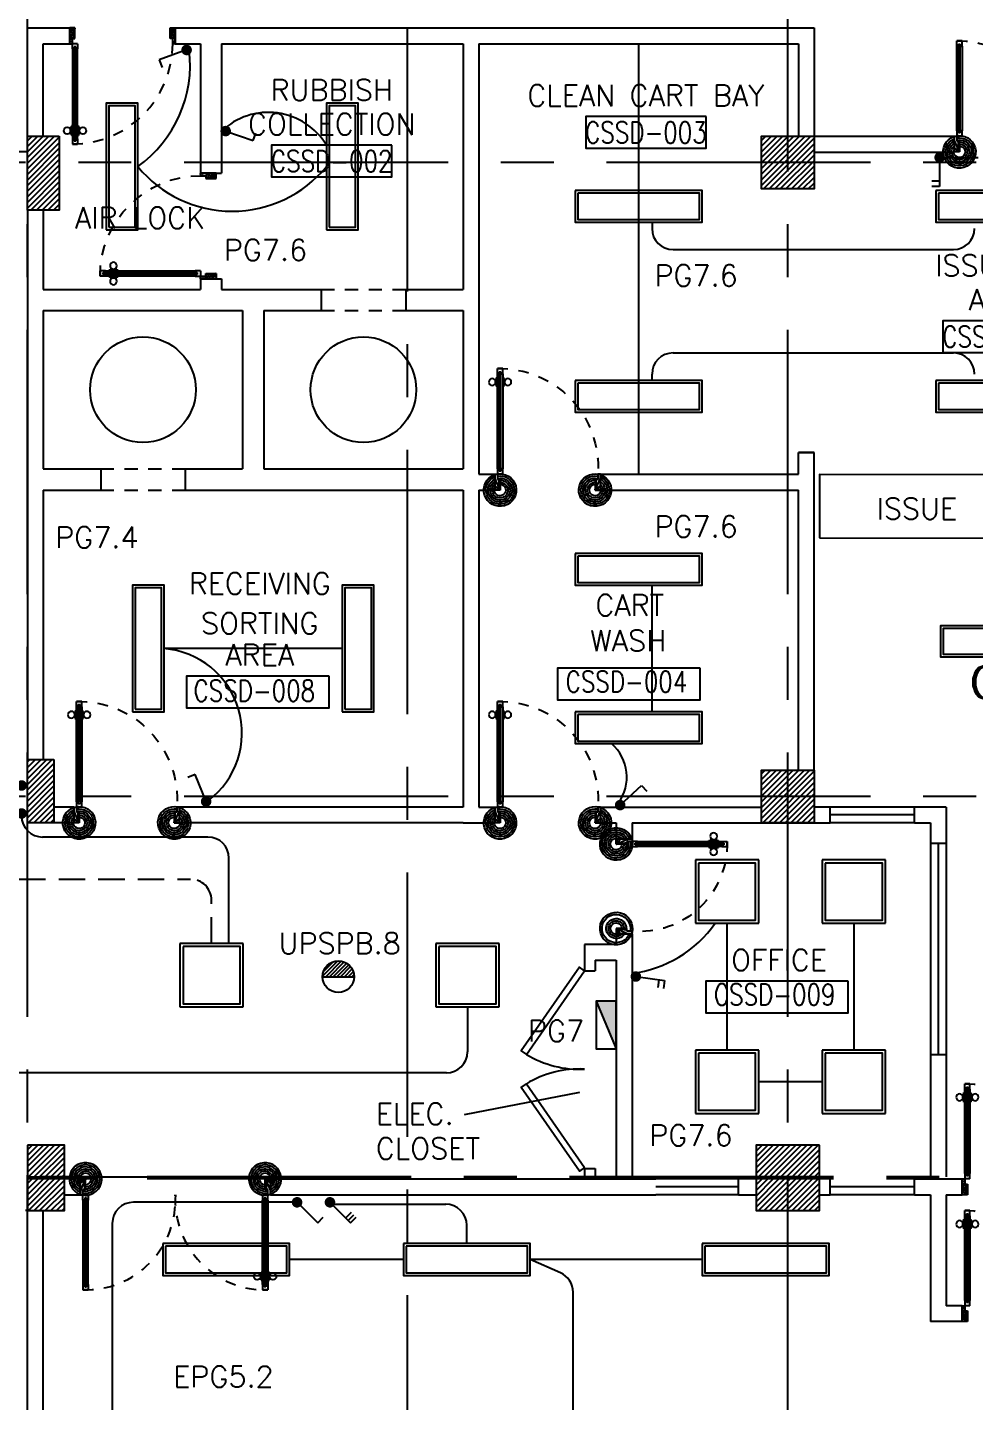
# Model space of a CAD drawing. Extents: x -0.4 to 93, y -13.2 to 77.1.
# Drawn here: x 48.27 to 57.24, y 31.24 to 44.25 of the extents above; entities that cross this region are included whole.
import ezdxf
from ezdxf.enums import TextEntityAlignment as Align

# ---------------------------------------------------------------- set-up
doc = ezdxf.new("R2010")
doc.units = 0
doc.header["$MEASUREMENT"] = 0
for name, pattern in [('CENTERX2', [4, 2.5, -0.5, 0.5, -0.5]), ('HIDDEN', [0.375, 0.25, -0.125]), ('HIDDEN2', [0.1875, 0.125, -0.0625])]:
    doc.linetypes.add(name, pattern=pattern)
doc.layers.get('0').update_dxf_attribs({"linetype": 'CONTINUOUS'})
for name, color, linetype in [('AXES', 11, 'CENTERX2'), ('COL', 11, 'CONTINUOUS'), ('COUNTER', 11, 'CONTINUOUS'), ('DOOR', 11, 'CONTINUOUS'), ('E-CLINE', 2, 'CONTINUOUS'), ('E-HLINE', 2, 'HIDDEN'), ('E-LITE', 4, 'CONTINUOUS'), ('E-PANELBX', 3, 'CONTINUOUS'), ('E-SWITCH', 4, 'CONTINUOUS'), ('E-TEXT', 4, 'CONTINUOUS'), ('E-TRXT', 4, 'CONTINUOUS'), ('EL-LITE', 4, 'CONTINUOUS'), ('HAT', 11, 'CONTINUOUS'), ('HIDDEN', 11, 'HIDDEN2'), ('RM-BOX', 11, 'CONTINUOUS'), ('RM-NAME', 11, 'CONTINUOUS'), ('RM-NO', 11, 'CONTINUOUS'), ('SUNI-FUR', 11, 'CONTINUOUS'), ('WALL', 11, 'CONTINUOUS'), ('WIN', 11, 'CONTINUOUS')]:
    doc.layers.add(name, color=color, linetype=linetype)
doc.styles.add('ROMANC', font='romanc', dxfattribs={"height": 0.1})
doc.styles.add('ROMANS', font='ROMANS.shx', dxfattribs={"width": 0.6})

# ---------------------------------------------------------------- blocks, each defined once
blk = doc.blocks.new('RM1')
at = {"layer": 'RM-BOX'}
blk.add_lwpolyline([(570, -200), (-570, -200), (-570, -500), (570, -500)], close=True, dxfattribs=at)
at = {"layer": 'RM-NAME', "style": 'ROMANS'}
for tag, p in [('ROOMNAME1', (0, 324)), ('ROOMNAME2', (0, 0))]:
    blk.add_attdef(tag, text='', height=200, dxfattribs=at).set_placement(p, align=Align.MIDDLE)
at = {"layer": 'RM-NO', "style": 'ROMANS', "width": 0.8}
blk.add_attdef('ROOMNO', text='', height=200, dxfattribs=at).set_placement((0, -350), align=Align.MIDDLE)
blk = doc.blocks.new('COL50')
at = {"layer": 'COL'}
blk.add_lwpolyline([(-250, 250), (-250, -250), (250, -250), (250, 250)], close=True, dxfattribs=at)
blk = doc.blocks.new('*X101')
at = {"color": 0}
for p, q in [((227929, 41942), (228388, 42401)), ((227929, 41995), (228335, 42401)), ((227929, 42048), (228282, 42401)), ((227929, 42101), (228229, 42401)), ((227929, 42154), (228176, 42401)), ((227929, 42207), (228123, 42401)), ((227929, 42260), (228070, 42401)), ((227929, 42313), (228017, 42401)), ((227929, 42366), (227963, 42401)), ((227941, 41901), (228429, 42389)), ((227994, 41901), (228429, 42336)), ((228047, 41901), (228429, 42283)), ((228100, 41901), (228429, 42230)), ((228153, 41901), (228429, 42177)), ((228206, 41901), (228429, 42124)), ((228259, 41901), (228429, 42071)), ((228312, 41901), (228429, 42018)), ((228365, 41901), (228429, 41964)), ((228418, 41901), (228429, 41911))]:
    blk.add_line(p, q, dxfattribs=at)
blk = doc.blocks.new('*X100')
at = {"color": 0}
for p, q in [((227929, 47935), (228395, 48401)), ((227929, 47988), (228342, 48401)), ((227929, 48041), (228289, 48401)), ((227929, 48094), (228236, 48401)), ((227929, 48147), (228183, 48401)), ((227929, 48200), (228130, 48401)), ((227929, 48253), (228077, 48401)), ((227929, 48306), (228024, 48401)), ((227929, 48359), (227971, 48401)), ((227948, 47901), (228429, 48381)), ((228001, 47901), (228429, 48328)), ((228054, 47901), (228429, 48275)), ((228107, 47901), (228429, 48222)), ((228160, 47901), (228429, 48169)), ((228213, 47901), (228429, 48116)), ((228266, 47901), (228429, 48063)), ((228319, 47901), (228429, 48010)), ((228372, 47901), (228429, 47957))]:
    blk.add_line(p, q, dxfattribs=at)
blk = doc.blocks.new('A$C272A55A0')
at = {"layer": 'DOOR', "color": 0, "linetype": 'ByBlock'}
for p, q in [((0, 900), (0, 1050)), ((50, 1050), (0, 1050)), ((50, 950), (50, 1050)), ((1750, 950), (1750, 1050)), ((1750, 1050), (1800, 1050)), ((1800, 1050), (1800, 900)), ((25, 950), (50, 950)), ((25, 900), (25, 950)), ((1775, 950), (1750, 950)), ((1775, 900), (1775, 950)), ((0, 900), (25, 900)), ((75, 900), (25, 900)), ((25, 850), (25, 900)), ((42, 850), (25, 850)), ((58, 870), (42, 870)), ((42, 870), (42, 850)), ((58, 850), (58, 870)), ((75, 850), (58, 850)), ((75, 900), (75, 850)), ((1725, 900), (1775, 900)), ((1725, 900), (1725, 850)), ((1725, 850), (1742, 850)), ((1742, 870), (1758, 870)), ((1742, 850), (1742, 870)), ((1758, 870), (1758, 850)), ((1758, 850), (1775, 850)), ((1800, 900), (1775, 900)), ((1775, 850), (1775, 900)), ((1718, 160), (1709, 160)), ((1709, 95), (1709, 160)), ((1725, 173), (1718, 173)), ((1718, 173), (1718, 83)), ((1718, 95), (1718, 160)), ((1775, 173), (1782, 173)), ((1782, 173), (1782, 83)), ((1782, 160), (1791, 160)), ((1782, 95), (1782, 160)), ((1791, 95), (1791, 160)), ((25, 50), (42, 50)), ((25, 50), (25, 0)), ((25, 0), (75, 0)), ((75, 0), (25, 0)), ((42, 50), (42, 30)), ((42, 30), (58, 30)), ((58, 50), (75, 50)), ((58, 50), (58, 30)), ((75, 50), (75, 0)), ((1718, 95), (1709, 95)), ((1725, 83), (1718, 83)), ((1742, 50), (1725, 50)), ((1725, 50), (1725, 0)), ((1775, 0), (1725, 0)), ((1725, 0), (1775, 0)), ((1742, 50), (1742, 30)), ((1758, 30), (1742, 30)), ((1775, 50), (1758, 50)), ((1758, 50), (1758, 30)), ((1775, 83), (1782, 83)), ((1775, 50), (1775, 0)), ((1782, 95), (1791, 95))]:
    blk.add_line(p, q, dxfattribs=at)
at = {"layer": 'DOOR', "color": 9, "linetype": 'ByBlock'}
for p, q in [((50, 1050), (0, 1010)), ((50, 1050), (0, 937)), ((50, 1050), (37, 950)), ((1750, 1050), (1800, 1010)), ((1750, 1050), (1800, 937)), ((1750, 1050), (1763, 950))]:
    blk.add_line(p, q, dxfattribs=at)
at = {"layer": 'DOOR', "linetype": 'ByBlock'}
for p, q in [((25, 850), (25, 50)), ((42, 850), (42, 50)), ((58, 850), (58, 50)), ((75, 50), (75, 850)), ((1725, 50), (1725, 850)), ((1742, 850), (1742, 50)), ((1758, 850), (1758, 50)), ((1775, 850), (1775, 50))]:
    blk.add_line(p, q, dxfattribs=at)
at = {"layer": 'DOOR', "color": 0, "linetype": 'ByBlock'}
for centre in [(1676, 128), (1824, 128)]:
    blk.add_circle(centre, 32.4, dxfattribs=at)
at = {"layer": 'DOOR', "color": 9, "linetype": 'ByBlock'}
for centre, radius, start, end in [((50, 1050), 34.4, 180, 270), ((50, 1050), 14.4, 180, 270), ((1750, 1050), 14.4, 270, 0), ((1750, 1050), 34.4, 270, 0), ((50, 1050), 54.4, 203.2074, 270), ((50, 1050), 74.4, 227.7764, 270), ((50, 1050), 94.4, 238.0182, 270), ((50, 1050), 114, 244.0838, 257.3774), ((50, 1050), 134, 248.1598, 259.28), ((1750, 1050), 54.4, 270, 336.7926), ((1750, 1050), 74.4, 270, 312.2236), ((1750, 1050), 94.4, 270, 301.9818), ((1750, 1050), 114, 282.6226, 295.9162), ((1750, 1050), 134, 280.72, 291.8402), ((50, 1050), 154, 251.1053, 256.2858), ((1750, 1050), 154, 283.7142, 288.8947)]:
    blk.add_arc(centre, radius, start, end, dxfattribs=at)
at = {"layer": 'DOOR', "linetype": 'HIDDEN', "ltscale": 0.5}
for centre, start, end in [((50, 851), 268.3174, 3.2965), ((1750, 851), 176.7035, 271.6826)]:
    blk.add_arc(centre, 851, start, end, dxfattribs=at)
at = {"layer": 'WALL', "linetype": 'ByBlock'}
blk.add_line((1800, 900), (1800, 1050), dxfattribs=at)
blk = doc.blocks.new('A$C24ED45A6')
at = {"layer": 'DOOR', "color": 0, "linetype": 'ByBlock'}
for p, q in [((909, 1055), (909, 990)), ((918, 1055), (909, 1055)), ((918, 978), (918, 1068)), ((925, 1068), (918, 1068)), ((918, 1055), (918, 990)), ((925, 1100), (925, 1150)), ((925, 1150), (975, 1150)), ((975, 1150), (925, 1150)), ((942, 1100), (925, 1100)), ((942, 1100), (942, 1120)), ((958, 1120), (942, 1120)), ((958, 1100), (958, 1120)), ((975, 1100), (958, 1100)), ((975, 1100), (975, 1150)), ((975, 1068), (982, 1068)), ((982, 978), (982, 1068)), ((982, 1055), (982, 990)), ((982, 1055), (991, 1055)), ((991, 1055), (991, 990)), ((918, 990), (909, 990)), ((925, 978), (918, 978)), ((975, 978), (982, 978)), ((982, 990), (991, 990)), ((0, 0), (0, 150)), ((0, 150), (25, 150)), ((25, 150), (25, 100)), ((925, 150), (925, 200)), ((925, 200), (942, 200)), ((925, 150), (975, 150)), ((942, 200), (942, 180)), ((942, 180), (958, 180)), ((958, 180), (958, 200)), ((958, 200), (975, 200)), ((975, 200), (975, 150)), ((1000, 150), (975, 150)), ((975, 150), (975, 100)), ((1000, 150), (1000, 0)), ((50, 0), (0, 0)), ((25, 100), (50, 100)), ((50, 100), (50, 0)), ((975, 100), (950, 100)), ((950, 100), (950, 0)), ((950, 0), (1000, 0))]:
    blk.add_line(p, q, dxfattribs=at)
at = {"layer": 'DOOR', "linetype": 'ByBlock'}
for p, q in [((925, 1100), (925, 200)), ((942, 200), (942, 1100)), ((958, 200), (958, 1100)), ((975, 200), (975, 1100))]:
    blk.add_line(p, q, dxfattribs=at)
at = {"layer": 'DOOR', "color": 9, "linetype": 'ByBlock'}
for p, q in [((50, 0), (0, 114)), ((50, 0), (0, 40)), ((50, 0), (37, 100)), ((950, 0), (1000, 114)), ((950, 0), (963, 100)), ((950, 0), (1000, 40))]:
    blk.add_line(p, q, dxfattribs=at)
at = {"layer": 'DOOR', "color": 0, "linetype": 'ByBlock'}
for centre in [(876, 1023), (1024, 1023)]:
    blk.add_circle(centre, 32.4, dxfattribs=at)
at = {"layer": 'DOOR', "linetype": 'HIDDEN', "ltscale": 0.5}
blk.add_arc((950, 222), 928, 88.456, 184.4816, dxfattribs=at)
at = {"layer": 'DOOR', "color": 9, "linetype": 'ByBlock'}
for centre, radius, start, end in [((50, 0), 154, 103.7142, 108.8947), ((50, 0), 134, 100.72, 111.8402), ((950, 0), 134, 68.1598, 79.28), ((950, 0), 154, 71.1053, 76.2858), ((50, 0), 114, 102.6226, 115.9162), ((50, 0), 94.4, 90, 121.9818), ((50, 0), 74.4, 90, 132.2236), ((50, 0), 54.4, 90, 156.7926), ((50, 0), 34.4, 90, 180), ((50, 0), 14.4, 90, 180), ((950, 0), 94.4, 58.0182, 90), ((950, 0), 74.4, 47.7764, 90), ((950, 0), 54.4, 23.2074, 90), ((950, 0), 34.4, 0, 90), ((950, 0), 14.4, 0, 90), ((950, 0), 114, 64.0838, 77.3774)]:
    blk.add_arc(centre, radius, start, end, dxfattribs=at)
at = {"layer": 'WALL'}
blk.add_line((1000, 0), (1000, 150), dxfattribs=at)
blk = doc.blocks.new('DOOR90')
at = {"layer": 'DOOR', "color": 7, "linetype": 'ByBlock'}
for p, q in [((-150, 0), (0, 0)), ((-150, 0), (-150, -25)), ((0, -50), (-114, 0)), ((0, -50), (-40, 0)), ((0, -50), (0, 0)), ((-1000, -25), (-1050, -25)), ((-1050, -75), (-1050, -25)), ((-1050, -25), (-1050, -75)), ((-1000, -75), (-1050, -75)), ((-1000, -42), (-1020, -42)), ((-1020, -42), (-1020, -58)), ((-1000, -58), (-1020, -58)), ((-1000, -25), (-1000, -42)), ((-1000, -58), (-1000, -75)), ((-878, -18), (-968, -18)), ((-968, -25), (-968, -18)), ((-968, -75), (-968, -82)), ((-878, -82), (-968, -82)), ((-955, -9), (-890, -9)), ((-955, -18), (-955, -9)), ((-955, -18), (-890, -18)), ((-955, -82), (-890, -82)), ((-955, -82), (-955, -91)), ((-955, -91), (-890, -91)), ((-890, -18), (-890, -9)), ((-890, -82), (-890, -91)), ((-878, -25), (-878, -18)), ((-878, -75), (-878, -82)), ((-200, -25), (-150, -25)), ((-200, -42), (-200, -25)), ((-180, -42), (-200, -42)), ((-200, -58), (-180, -58)), ((-200, -75), (-200, -58)), ((-150, -75), (-200, -75)), ((-180, -58), (-180, -42)), ((-150, -25), (-100, -25)), ((-150, -75), (-150, -25)), ((-100, -25), (-100, -50)), ((0, -50), (-100, -37)), ((-100, -50), (0, -50)), ((-150, -875), (-100, -875)), ((-150, -900), (-150, -875)), ((-150, -900), (0, -900)), ((0, -900), (-150, -900)), ((0, -850), (-114, -900)), ((-100, -875), (-100, -850)), ((0, -850), (-100, -863)), ((-100, -850), (0, -850)), ((0, -850), (-40, -900)), ((0, -850), (0, -900))]:
    blk.add_line(p, q, dxfattribs=at)
at = {"layer": 'DOOR', "linetype": 'ByBlock'}
for p, q in [((-200, -25), (-1000, -25)), ((-200, -42), (-1000, -42)), ((-200, -58), (-1000, -58)), ((-1000, -75), (-200, -75))]:
    blk.add_line(p, q, dxfattribs=at)
at = {"layer": 'DOOR', "color": 7, "linetype": 'ByBlock'}
for centre in [(-923, 24), (-923, -124)]:
    blk.add_circle(centre, 32.4, dxfattribs=at)
for centre, radius, start, end in [((0, -50), 154, 161.1053, 166.2858), ((0, -50), 94.4, 148.0182, 180), ((0, -50), 134, 158.1598, 169.28), ((0, -50), 114, 154.0838, 167.3774), ((0, -50), 74.4, 137.7764, 180), ((0, -50), 54.4, 113.2074, 180), ((0, -50), 34.4, 90, 180), ((0, -50), 14.4, 90, 180), ((0, -850), 154, 193.7142, 198.8947), ((0, -850), 134, 190.72, 201.8402), ((0, -850), 94.4, 180, 211.9818), ((0, -850), 74.4, 180, 222.2236), ((0, -850), 54.4, 180, 246.7926), ((0, -850), 34.4, 180, 270), ((0, -850), 14.4, 180, 270)]:
    blk.add_arc(centre, radius, start, end, dxfattribs=at)
at = {"layer": 'DOOR', "linetype": 'HIDDEN', "ltscale": 0.5}
blk.add_arc((-222, -50), 828, 178.2701, 275.003, dxfattribs=at)
blk = doc.blocks.new('DOOR1000')
at = {"layer": 'DOOR', "color": 7, "linetype": 'ByBlock'}
for p, q in [((-150, 0), (0, 0)), ((-150, 0), (-150, -25)), ((0, -50), (-114, 0)), ((0, -50), (-40, 0)), ((0, -50), (0, 0)), ((-1100, -25), (-1100, -75)), ((-1100, -75), (-1100, -25)), ((-1050, -25), (-1100, -25)), ((-1050, -75), (-1100, -75)), ((-1070, -42), (-1070, -58)), ((-1050, -42), (-1070, -42)), ((-1050, -58), (-1070, -58)), ((-1050, -25), (-1050, -42)), ((-1050, -58), (-1050, -75)), ((-1018, -25), (-1018, -18)), ((-928, -18), (-1018, -18)), ((-1018, -75), (-1018, -82)), ((-928, -82), (-1018, -82)), ((-1005, -18), (-1005, -9)), ((-1005, -9), (-940, -9)), ((-1005, -18), (-940, -18)), ((-1005, -82), (-1005, -91)), ((-1005, -82), (-940, -82)), ((-1005, -91), (-940, -91)), ((-940, -18), (-940, -9)), ((-940, -82), (-940, -91)), ((-928, -25), (-928, -18)), ((-928, -75), (-928, -82)), ((-200, -25), (-150, -25)), ((-200, -42), (-200, -25)), ((-180, -42), (-200, -42)), ((-200, -58), (-180, -58)), ((-200, -75), (-200, -58)), ((-150, -75), (-200, -75)), ((-180, -58), (-180, -42)), ((-150, -25), (-100, -25)), ((-150, -75), (-150, -25)), ((-100, -25), (-100, -50)), ((0, -50), (-100, -37)), ((-100, -50), (0, -50)), ((-150, -975), (-100, -975)), ((-150, -1000), (-150, -975)), ((-150, -1000), (0, -1000)), ((0, -1000), (-150, -1000)), ((0, -950), (-114, -1000)), ((-100, -975), (-100, -950)), ((0, -950), (-100, -963)), ((-100, -950), (0, -950)), ((0, -950), (-40, -1000)), ((0, -950), (0, -1000))]:
    blk.add_line(p, q, dxfattribs=at)
at = {"layer": 'DOOR', "linetype": 'ByBlock'}
for p, q in [((-200, -25), (-1050, -25)), ((-200, -42), (-1050, -42)), ((-200, -58), (-1050, -58)), ((-1050, -75), (-200, -75))]:
    blk.add_line(p, q, dxfattribs=at)
at = {"layer": 'DOOR', "color": 7, "linetype": 'ByBlock'}
for centre in [(-973, 24), (-973, -124)]:
    blk.add_circle(centre, 32.4, dxfattribs=at)
for centre, radius, start, end in [((0, -50), 154, 161.1053, 166.2858), ((0, -50), 94.4, 148.0182, 180), ((0, -50), 134, 158.1598, 169.28), ((0, -50), 114, 154.0838, 167.3774), ((0, -50), 74.4, 137.7764, 180), ((0, -50), 54.4, 113.2074, 180), ((0, -50), 34.4, 90, 180), ((0, -50), 14.4, 90, 180), ((0, -950), 154, 193.7142, 198.8947), ((0, -950), 134, 190.72, 201.8402), ((0, -950), 94.4, 180, 211.9818), ((0, -950), 74.4, 180, 222.2236), ((0, -950), 54.4, 180, 246.7926), ((0, -950), 34.4, 180, 270), ((0, -950), 14.4, 180, 270)]:
    blk.add_arc(centre, radius, start, end, dxfattribs=at)
at = {"layer": 'DOOR', "linetype": 'HIDDEN', "ltscale": 0.5}
blk.add_arc((-150, -25), 950, 180, 270, dxfattribs=at)
blk = doc.blocks.new('L24')
at = {"color": 4}
blk.add_lwpolyline([(-0.6, 0.15), (-0.6, -0.15), (0.6, -0.15), (0.6, 0.15)], close=True, dxfattribs=at)
at = {"layer": 'E-LITE', "color": 8}
blk.add_lwpolyline([(-0.575, 0.125), (-0.575, -0.125), (0.575, -0.125), (0.575, 0.125)], close=True, dxfattribs=at)
blk = doc.blocks.new('L42')
at = {"layer": 'E-LITE'}
for p, q in [((0.3, 0.3), (-0.3, 0.3)), ((-0.3, 0.3), (-0.3, -0.3)), ((0.3, -0.3), (0.3, 0.3)), ((-0.3, -0.3), (0.3, -0.3))]:
    blk.add_line(p, q, dxfattribs=at)
at = {"layer": 'E-LITE', "color": 8}
blk.add_lwpolyline([(-0.27, 0.27), (-0.27, -0.27), (0.27, -0.27), (0.27, 0.27)], close=True, dxfattribs=at)
blk = doc.blocks.new('1G1W')
for p, q in [((0, 0), (0.55, 0)), ((0.55, 0), (0.55, -0.15))]:
    blk.add_line(p, q)
at = {"const_width": 0.1}
blk.add_lwpolyline([(-0.05, 0, 1), (0.05, 0, 1)], format="xyb", close=True, dxfattribs=at)
blk = doc.blocks.new('E-PBX')
at = {"layer": 'E-PANELBX'}
h = blk.add_hatch(color=256, dxfattribs=at)
h.paths.add_polyline_path([(34, 190), (-225, 190), (34, 81)])
h.paths.add_polyline_path([(225, 190), (34, 190), (34, 81), (225, 0)])
blk.add_line((225, 0), (-225, 190), dxfattribs=at)
blk.add_lwpolyline([(-225, 190), (225, 190), (225, 0), (-225, 0)], close=True, dxfattribs=at)
blk = doc.blocks.new('EL')
at = {"layer": 'EL-LITE'}
h = blk.add_hatch(dxfattribs=at)
h.set_pattern_fill('ANSI31', color=4, scale=0.2, style=0)
h.set_pattern_definition([(45, (587.071197, 567.777136), (-0.0176776695, 0.0176776695), [])])
h.paths.add_polyline_path([(0.15, 0, 1), (-0.15, 0)])
at = {"layer": 'EL-LITE', "color": 4}
blk.add_line((-0.15, 0), (0.15, 0), dxfattribs=at)
blk.add_circle((0, 0), 0.15, dxfattribs=at)

msp = doc.modelspace()

# ---------------------------------------------------------------- hatches: boundary and pattern name
at = {"layer": 'HAT'}
h = msp.add_hatch(dxfattribs=at)
h.set_pattern_fill('ANSI31', color=256, scale=0.3, style=0)
h.set_pattern_definition([(45, (-387.155687, -5.161), (-0.0265165043, 0.0265165043), [])])
h.paths.add_polyline_path([(48.5695, 43.22), (48.2695, 43.22), (48.2695, 42.97), (48.5695, 42.97)])
h.paths.add_polyline_path([(48.5695, 42.97), (48.2695, 42.97), (48.2695, 42.52), (48.5695, 42.52)])
h = msp.add_hatch(dxfattribs=at)
h.set_pattern_fill('ANSI31', color=256, scale=0.3, style=0)
h.set_pattern_definition([(45, (-344.845687, -5.111), (-0.0265165043, 0.0265165043), [])])
h.paths.add_polyline_path([(48.5195, 37.32), (48.2695, 37.32), (48.2695, 37.02), (48.5195, 37.02)])
h.paths.add_polyline_path([(48.5195, 37.02), (48.2695, 37.02), (48.2695, 36.72), (48.5195, 36.72)])
h = msp.add_hatch(dxfattribs=at)
h.set_pattern_fill('ANSI31', color=256, scale=0.3, style=0)
h.set_pattern_definition([(45, (-335.125687, -5.161), (-0.0265165043, 0.0265165043), [])])
h.paths.add_polyline_path([(48.2695, 33.37), (48.6195, 33.37), (48.6195, 33.67), (48.2695, 33.67)])
h = msp.add_hatch(dxfattribs=at)
h.set_pattern_fill('ANSI31', color=256, scale=0.3, style=0)
h.set_pattern_definition([(45, (-303.075687, -5.161), (-0.0265165043, 0.0265165043), [])])
h.paths.add_polyline_path([(55.4695, 33.37), (55.4695, 33.67), (55.1695, 33.67), (55.1695, 33.37)])
h.paths.add_polyline_path([(55.7695, 33.37), (55.7695, 33.67), (55.4695, 33.67), (55.4695, 33.37)])
h = msp.add_hatch(dxfattribs=at)
h.set_pattern_fill('ANSI31', color=256, scale=0.3, style=0)
h.set_pattern_definition([(45, (-335.125687, -5.481), (-0.0265165043, 0.0265165043), [])])
h.paths.add_polyline_path([(48.2695, 33.05), (48.6195, 33.05), (48.6195, 33.35), (48.2695, 33.35)])
h = msp.add_hatch(dxfattribs=at)
h.set_pattern_fill('ANSI31', color=256, scale=0.3, style=0)
h.set_pattern_definition([(45, (-303.075687, -5.481), (-0.0265165043, 0.0265165043), [])])
h.paths.add_polyline_path([(55.4695, 33.05), (55.4695, 33.35), (55.1695, 33.35), (55.1695, 33.05)])
h.paths.add_polyline_path([(55.7695, 33.05), (55.7695, 33.35), (55.4695, 33.35), (55.4695, 33.05)])

# ---------------------------------------------------------------- linework, layer by layer
at = {"layer": 'AXES'}
for p, q in [((55.4695, -1.1143), (55.4695, 76.4248)), ((48.2695, -1.1143), (48.2695, 76.0748)), ((51.8695, 5.75), (51.8695, 64.57)), ((92.2523, 42.97), (22.4295, 42.97)), ((92.2523, 36.97), (22.4295, 36.97)), ((91.9023, 33.37), (22.4295, 33.37)), ((91.9023, 33.35), (22.4295, 33.35))]:
    msp.add_line(p, q, dxfattribs=at)
at = {"layer": 'COL'}
for p, q in [((49.907, 44.095), (49.907, 42.8701)), ((50.107, 44.095), (50.107, 42.8701)), ((49.907, 42.8701), (50.107, 42.8701)), ((48.4195, 41.77), (49.907, 41.77)), ((49.907, 41.87), (50.107, 41.87)), ((49.907, 41.87), (49.907, 41.77)), ((50.107, 41.87), (50.107, 41.77)), ((50.107, 41.77), (51.0508, 41.77)), ((51.0508, 41.77), (51.0508, 41.57)), ((51.8508, 41.77), (51.8508, 41.57)), ((51.8508, 41.77), (52.3945, 41.77)), ((48.4195, 41.57), (50.307, 41.57)), ((50.307, 41.57), (50.307, 40.07)), ((50.507, 41.57), (51.0508, 41.57)), ((50.507, 41.57), (50.507, 40.07)), ((51.8508, 41.57), (52.3945, 41.57)), ((48.4195, 40.07), (48.9633, 40.07)), ((48.9633, 40.07), (48.9633, 39.87)), ((49.7633, 40.07), (50.307, 40.07)), ((49.7633, 40.07), (49.7633, 39.87)), ((50.507, 40.07), (52.3945, 40.07)), ((48.4195, 39.87), (48.9633, 39.87)), ((49.7633, 39.87), (52.3945, 39.87))]:
    msp.add_line(p, q, dxfattribs=at)
for points in [[(48.5695, 43.22), (48.5695, 42.52), (48.2695, 42.52), (48.2695, 43.22)], [(48.5195, 37.32), (48.5195, 36.72), (48.2695, 36.72), (48.2695, 37.32)], [(48.2695, 33.67), (48.2695, 33.37), (48.6195, 33.37), (48.6195, 33.67)], [(55.7695, 33.67), (55.1695, 33.67), (55.1695, 33.37), (55.7695, 33.37)], [(48.2695, 33.35), (48.2695, 33.05), (48.6195, 33.05), (48.6195, 33.35)], [(55.7695, 33.35), (55.1695, 33.35), (55.1695, 33.05), (55.7695, 33.05)]]:
    msp.add_lwpolyline(points, close=True, dxfattribs=at)
at = {"layer": 'COUNTER'}
msp.add_lwpolyline([(55.7695, 39.4174), (58.9445, 39.4159), (58.9445, 40.0159), (55.7695, 40.0174)], close=True, dxfattribs=at)
at = {"layer": 'DOOR', "color": 0}
msp.add_line((48.2695, 33.05), (48.2495, 33.05), dxfattribs=at)
at = {"layer": 'E-CLINE', "color": 4}
for p, q in [((48.2695, 43.0702), (45.5675, 43.0702)), ((51.2508, 38.37), (49.5633, 38.37)), ((49.9777, 36.5863), (48.4134, 36.5863)), ((50.1777, 35.5786), (50.1777, 36.3863)), ((52.4362, 34.9786), (52.4362, 34.5535)), ((52.2362, 34.3535), (47.7888, 34.3535)), ((50.7974, 33.1287), (49.2725, 33.1287)), ((51.1164, 33.1109), (52.2296, 33.1109)), ((49.0725, 32.9287), (49.0725, 30.7907)), ((52.4296, 32.7375), (52.4296, 32.9109)), ((51.8296, 32.5875), (50.7519, 32.5875)), ((54.6594, 32.5875), (53.0296, 32.5875)), ((53.3161, 32.4617), (53.0296, 32.5875)), ((53.4357, 30.7907), (53.4357, 32.2786))]:
    msp.add_line(p, q, dxfattribs=at)
at = {"layer": 'E-CLINE'}
msp.add_line((56.9071, 43.0185), (57.2715, 43.0185), dxfattribs=at)
at = {"layer": 'E-CLINE', "color": 4}
for centre, radius, start, end in [((48.6289, 43.8943), 1.1811, 305.47484, 6.88109), ((50.551, 42.8048), 0.6406, 30.87696, 133.86191), ((50.2076, 43.6627), 1.1538, 219.26706, 320.73294), ((49.4984, 37.5703), 0.8023, 307.29862, 85.35853), ((48.4134, 36.7863), 0.2, 180, 270), ((49.9777, 36.3863), 0.2, 0, 90), ((52.2362, 34.5535), 0.2, 270, 0), ((49.2725, 32.9287), 0.2, 90, 180), ((52.2296, 32.9109), 0.2, 0, 90), ((53.2357, 32.2786), 0.2, 0, 66.30318)]:
    msp.add_arc(centre, radius, start, end, dxfattribs=at)
at = {"layer": 'E-HLINE', "color": 4}
for p, q in [((45.5652, 36.1878), (49.8125, 36.1878)), ((50.0125, 35.5786), (50.0125, 35.9878))]:
    msp.add_line(p, q, dxfattribs=at)
msp.add_arc((49.8125, 35.9878), 0.2, 0, 90, dxfattribs=at)
at = {"layer": 'E-SWITCH', "color": 4}
for p, q in [((49.7765, 44.0358), (49.518, 43.9418)), ((49.518, 43.9418), (49.5437, 43.8713)), ((50.1466, 43.268), (50.4064, 43.1778)), ((50.4064, 43.1778), (50.431, 43.2487)), ((56.9071, 43.0185), (56.9071, 42.7435)), ((56.9071, 42.7935), (56.8321, 42.7935)), ((56.9071, 42.7435), (56.8321, 42.7435)), ((54.1834, 42.407), (54.1834, 42.3463)), ((54.3834, 42.1463), (57.0375, 42.1463)), ((54.3834, 41.1677), (57.0375, 41.1677)), ((54.1834, 40.907), (54.1834, 40.9677)), ((54.1822, 38.97), (54.1822, 37.77)), ((54.8945, 34.57), (54.8945, 35.77)), ((56.0945, 35.77), (56.0945, 34.57)), ((54.0307, 35.2656), (54.3031, 35.228)), ((54.2496, 35.2354), (54.2393, 35.1611)), ((54.3031, 35.228), (54.2928, 35.1537)), ((55.7945, 34.27), (55.1945, 34.27)), ((50.8224, 33.1287), (51.0182, 32.9356)), ((51.1339, 33.1287), (51.3297, 32.9356)), ((51.2846, 32.9806), (51.3373, 33.034)), ((51.0182, 32.9356), (51.0709, 32.989)), ((51.3072, 32.9581), (51.3598, 33.0115)), ((51.3297, 32.9356), (51.3824, 32.989))]:
    msp.add_line(p, q, dxfattribs=at)
at = {"layer": 'E-SWITCH', "color": 4, "const_width": 0.05}
for points in [[(49.8015, 44.0358, 1), (49.7515, 44.0358, 1)], [(50.1272, 43.2837, 1), (50.166, 43.2522, 1)], [(56.9071, 43.0435, 1), (56.9071, 42.9935, 1)], [(54.0059, 35.2691, 1), (54.0555, 35.2622, 1)], [(50.8046, 33.1463, 1), (50.8402, 33.1112, 1)], [(51.1161, 33.1463, 1), (51.1517, 33.1112, 1)]]:
    msp.add_lwpolyline(points, format="xyb", close=True, dxfattribs=at)
at = {"layer": 'E-SWITCH', "color": 4}
for centre, radius, start, end in [((54.3834, 42.3463), 0.2, 180, 270), ((57.0375, 42.3463), 0.2, 270, 0), ((54.3834, 40.9677), 0.2, 90, 180), ((57.0375, 40.9677), 0.2, 0, 90), ((53.5242, 37.1532), 0.4203, 324.12661, 48.91264), ((53.8445, 36.4358), 1.1503, 277.49587, 324.63182)]:
    msp.add_arc(centre, radius, start, end, dxfattribs=at)
at = {"layer": 'HAT'}
msp.add_line((52.4085, 33.9584), (53.4996, 34.1718), dxfattribs=at)
at = {"layer": 'HIDDEN'}
msp.add_line((48.2695, 39.5845), (48.2695, 39.5845), dxfattribs=at)
at = {"layer": 'RM-BOX'}
for points in [[(51.1248, 38.1102), (49.775, 38.1102), (49.775, 37.8102), (51.1248, 37.8102)], [(54.639, 38.1838), (53.2892, 38.1838), (53.2892, 37.8838), (54.639, 37.8838)], [(56.0419, 35.223), (54.6922, 35.223), (54.6922, 34.923), (56.0419, 34.923)]]:
    msp.add_lwpolyline(points, close=True, dxfattribs=at)
at = {"layer": 'SUNI-FUR', "linetype": 'HIDDEN2'}
for p, q in [((51.0508, 41.77), (51.8508, 41.77)), ((51.0508, 41.57), (51.8508, 41.57)), ((48.9633, 40.07), (49.7633, 40.07)), ((48.9633, 39.87), (49.7633, 39.87))]:
    msp.add_line(p, q, dxfattribs=at)
at = {"layer": 'SUNI-FUR'}
for centre in [(49.3633, 40.82), (51.4508, 40.82)]:
    msp.add_circle(centre, 0.5, dxfattribs=at)
at = {"layer": 'WALL'}
for p, q in [((48.2695, 44.245), (48.6695, 44.245)), ((48.2695, 43.22), (48.2695, 44.245)), ((48.6695, 44.095), (48.6695, 44.245)), ((49.6695, 44.245), (55.7195, 44.245)), ((49.6695, 44.095), (49.6695, 44.245)), ((55.7195, 44.245), (55.7195, 43.22)), ((48.4195, 44.095), (48.6695, 44.095)), ((48.4195, 43.22), (48.4195, 44.095)), ((49.6695, 44.095), (49.907, 44.095)), ((50.107, 44.095), (52.3945, 44.095)), ((52.3945, 44.095), (52.3945, 41.77)), ((52.5445, 44.095), (55.5695, 44.095)), ((52.5445, 44.095), (52.5445, 40.02)), ((54.057, 44.095), (54.057, 40.02)), ((55.5695, 44.095), (55.5695, 43.22)), ((55.7195, 43.22), (57.0445, 43.22)), ((57.0445, 43.22), (57.0445, 43.07)), ((55.7195, 43.07), (57.0445, 43.07)), ((48.2695, 42.52), (48.2695, 37.32)), ((48.4195, 42.52), (48.4195, 41.77)), ((48.4195, 41.57), (48.4195, 40.07)), ((52.3945, 41.57), (52.3945, 40.07)), ((55.5695, 40.02), (55.5695, 40.2249)), ((55.5695, 40.2249), (55.7195, 40.2249)), ((55.7195, 40.2249), (55.5695, 40.2249)), ((55.7195, 40.2249), (55.5695, 40.2249)), ((55.7195, 37.22), (55.7195, 40.2249)), ((52.5445, 40.02), (52.6945, 40.02)), ((53.6945, 39.87), (53.6945, 40.02)), ((53.6945, 40.02), (55.5695, 40.02)), ((53.6945, 39.87), (53.6945, 40.02)), ((53.6945, 39.87), (53.6945, 40.02)), ((48.4195, 39.87), (48.4195, 37.32)), ((52.3945, 39.87), (52.3945, 36.87)), ((52.5445, 39.87), (52.5445, 36.87)), ((52.5445, 39.87), (52.6945, 39.87)), ((53.6945, 39.87), (55.5695, 39.87)), ((55.5695, 37.22), (55.5695, 39.87)), ((48.2695, 39.5845), (48.2695, 38.595)), ((48.7091, 36.87), (48.5195, 36.87)), ((48.7091, 36.72), (48.7091, 36.87)), ((52.3945, 36.87), (49.7091, 36.87)), ((49.7091, 36.72), (49.7091, 36.87)), ((52.5445, 36.87), (52.6945, 36.87)), ((52.6945, 36.72), (52.6945, 36.87)), ((53.6945, 36.72), (53.6945, 36.87)), ((53.6945, 36.72), (53.6945, 36.87)), ((53.6945, 36.87), (55.2195, 36.87)), ((55.8695, 36.87), (55.7195, 36.87)), ((55.8695, 36.72), (55.8695, 36.87)), ((56.9695, 36.87), (56.6695, 36.87)), ((56.6695, 36.72), (56.6695, 36.87)), ((56.9695, 36.87), (56.9695, 36.5248)), ((48.7091, 36.72), (48.2695, 36.72)), ((52.3945, 36.72), (49.7091, 36.72)), ((52.3945, 36.72), (52.6945, 36.72)), ((53.6945, 36.72), (53.8445, 36.72)), ((53.8445, 36.72), (53.8445, 36.57)), ((53.9945, 36.72), (53.9945, 36.57)), ((53.9945, 36.72), (53.9945, 36.57)), ((53.9945, 36.72), (55.8695, 36.72)), ((56.6695, 36.72), (56.8195, 36.72)), ((56.8195, 36.72), (56.8195, 36.5248)), ((53.9945, 36.57), (53.8445, 36.57)), ((53.8445, 36.57), (53.9945, 36.57)), ((53.9945, 36.57), (53.8445, 36.57)), ((53.8445, 36.57), (53.9945, 36.57)), ((53.8445, 36.57), (53.9945, 36.57)), ((56.9695, 36.5248), (56.8195, 36.5248)), ((53.8445, 35.67), (53.9945, 35.67)), ((53.8445, 35.67), (53.9945, 35.67)), ((53.9945, 35.67), (53.8445, 35.67)), ((53.8445, 35.67), (53.9945, 35.67)), ((53.8445, 35.67), (53.9945, 35.67)), ((53.8445, 35.67), (53.8445, 35.57)), ((53.9945, 35.67), (53.9945, 33.37)), ((53.8445, 35.57), (53.5445, 35.57)), ((53.5445, 35.57), (53.5445, 35.42)), ((53.5445, 35.42), (53.5445, 35.32)), ((53.6445, 35.42), (53.8445, 35.42)), ((53.6445, 35.42), (53.6445, 35.32)), ((53.8445, 35.42), (53.8445, 33.37)), ((53.5445, 35.32), (53.6445, 35.32)), ((56.8195, 34.5248), (56.8195, 33.37)), ((56.9695, 34.5248), (56.8195, 34.5248)), ((56.9695, 34.5248), (56.9695, 33.37)), ((53.5445, 33.45), (53.6445, 33.45)), ((53.5445, 33.45), (53.5445, 33.35)), ((53.6445, 33.45), (53.6445, 33.35)), ((48.5195, 33.37), (49.432, 33.37)), ((48.7695, 33.35), (48.7695, 33.2)), ((50.5695, 33.35), (50.5695, 33.2)), ((50.5695, 33.35), (50.5695, 33.2)), ((50.5695, 33.35), (54.2198, 33.35)), ((55.0023, 33.2), (55.0023, 33.35)), ((55.8695, 33.2), (55.8695, 33.35)), ((56.6695, 33.2), (56.6695, 33.35)), ((56.6695, 33.35), (57.1195, 33.35)), ((57.1195, 33.35), (57.1195, 33.2)), ((57.1195, 33.2), (57.1195, 33.35)), ((57.1195, 33.35), (57.1195, 33.2)), ((48.6195, 33.2), (48.7695, 33.2)), ((50.5695, 33.2), (54.2198, 33.2)), ((55.0023, 33.2), (55.1695, 33.2)), ((55.7695, 33.2), (55.8695, 33.2)), ((56.6695, 33.2), (56.8195, 33.2)), ((56.8195, 33.2), (56.8195, 32)), ((56.9695, 33.2), (56.9695, 32.15)), ((56.9695, 33.2), (57.1195, 33.2)), ((48.2695, 27.6), (48.2695, 33.05)), ((48.4195, 27.7), (48.4195, 33.05)), ((57.1195, 32.15), (56.9695, 32.15)), ((57.1195, 32.15), (57.1195, 32)), ((57.1195, 32), (57.1195, 32.15)), ((57.1195, 32.15), (57.1195, 32)), ((57.1195, 32), (56.8195, 32))]:
    msp.add_line(p, q, dxfattribs=at)
for points in [[(53.5445, 35.32), (53.4962, 35.3537), (52.9452, 34.5629), (52.9936, 34.5293)], [(53.5445, 33.4586), (53.4962, 33.425), (52.9452, 34.2157), (52.9936, 34.2493)]]:
    msp.add_lwpolyline(points, close=True, dxfattribs=at)
for centre, start, end in [((53.4962, 35.3537), 238.62591, 272.86757), ((53.4962, 33.425), 87.13243, 121.37409)]:
    msp.add_arc(centre, 0.9656, start, end, dxfattribs=at)
at = {"layer": 'WIN'}
for p, q in [((56.6695, 36.87), (55.8695, 36.87)), ((56.6695, 36.795), (55.8695, 36.795)), ((56.6695, 36.72), (55.8695, 36.72)), ((56.8195, 36.5248), (56.8195, 34.5248)), ((56.8945, 36.5248), (56.8945, 34.5248)), ((56.9695, 36.5248), (56.9695, 34.5248)), ((55.0023, 33.275), (54.2198, 33.275)), ((55.0023, 33.2), (54.2198, 33.2)), ((56.6695, 33.275), (55.8695, 33.275)), ((56.6695, 33.2), (55.8695, 33.2))]:
    msp.add_line(p, q, dxfattribs=at)

# ---------------------------------------------------------------- block references
at = {"layer": 'COL', "xscale": -0.001000000047497451, "yscale": 0.0009999999892897904, "zscale": 0.001}
for p in [(55.4695, 42.97), (55.4695, 36.97)]:
    msp.add_blockref('COL50', p, dxfattribs=at)
at = {"layer": 'DOOR', "yscale": 0.0009999999892897904, "zscale": 0.001}
for p, xscale, rotation in [((48.6695, 44.245), 0.0009999999892897904, 90), ((50.057, 41.87), -0.0009999999892897904, 180)]:
    msp.add_blockref('DOOR1000', p, dxfattribs=dict(at, xscale=xscale, rotation=rotation))
at = {"layer": 'DOOR', "color": 0, "yscale": 0.0009999999892897904, "zscale": 0.001}
for name, p, xscale, rotation in [('A$C272A55A0', (57.0445, 44.1211), -0.001000000047497451, 180), ('DOOR90', (57.1195, 33.2), -0.0009999999892897904, 90), ('DOOR90', (57.1195, 32), -0.0009999999892897904, 90)]:
    msp.add_blockref(name, p, dxfattribs=dict(at, xscale=xscale, rotation=rotation))
for name, p, xscale in [('A$C24ED45A6', (53.6945, 39.87), -0.001000000047497451), ('A$C24ED45A6', (49.7091, 36.72), -0.001000000047497451), ('A$C24ED45A6', (53.6945, 36.72), -0.001000000047497451), ('DOOR90', (53.8445, 36.57), -0.001000000047497451), ('A$C272A55A0', (48.7695, 32.2996), 0.001000000047497451)]:
    msp.add_blockref(name, p, dxfattribs=dict(at, xscale=xscale))
at = {"layer": 'E-LITE', "color": 4, "rotation": 90}
for p in [(49.1643, 42.9325), (51.2508, 42.9325), (49.4133, 38.37), (51.4008, 38.37)]:
    msp.add_blockref('L24', p, dxfattribs=at)
at = {"layer": 'E-LITE', "color": 4}
for name, p in [('L24', (54.057, 42.557)), ('L24', (57.4715, 42.557)), ('L24', (54.057, 40.757)), ('L24', (57.4715, 40.757)), ('L24', (54.057, 39.12)), ('L24', (54.057, 37.62)), ('L42', (54.8945, 36.07)), ('L42', (56.0945, 36.07)), ('L42', (50.0125, 35.2786)), ('L42', (52.4362, 35.2786)), ('L42', (54.8945, 34.27)), ('L42', (56.0945, 34.27)), ('L24', (50.1519, 32.5875)), ('L24', (52.4296, 32.5875)), ('L24', (55.2594, 32.5875))]:
    msp.add_blockref(name, p, dxfattribs=at)
at = {"layer": 'E-LITE', "color": 4, "xscale": -1}
msp.add_blockref('L24', (57.5179, 38.4378), dxfattribs=at)
at = {"layer": 'E-LITE'}
msp.add_blockref('EL', (51.2138, 35.2642), dxfattribs=at)
at = {"layer": 'E-PANELBX', "xscale": -0.0009999999892897904, "yscale": 0.0009999999892897904, "zscale": 0.001, "rotation": 270}
msp.add_blockref('E-PBX', (53.6545, 34.8064), dxfattribs=at)
at = {"layer": 'E-SWITCH', "color": 4, "yscale": 0.5, "zscale": 0.5}
for p, xscale, rotation in [((48.2143, 37.0738), -0.5, 344.0374831605446), ((49.9614, 36.9227), -0.5, 292.1031499800021), ((53.8818, 36.8884), 0.5, 42.52834310723586), ((48.2143, 36.8089), -0.5, 344.0374831605446)]:
    msp.add_blockref('1G1W', p, dxfattribs=dict(at, xscale=xscale, rotation=rotation))
at = {"layer": 'HAT', "xscale": 0.001000000047497451, "yscale": 0.0009999999892897904, "zscale": 0.001}
for p, values in [((51.1502, 43.3336), {'ROOMNO': 'CSSD-002', 'ROOMNAME2': 'COLLECTION', 'ROOMNAME1': 'RUBBISH'}), ((54.1256, 43.605), {'ROOMNO': 'CSSD-003', 'ROOMNAME2': 'CLEAN CART BAY'}), ((57.5073, 41.6715), {'ROOMNO': 'CSSD-005', 'ROOMNAME2': 'AREA', 'ROOMNAME1': 'ISSUANCE'})]:
    msp.add_blockref('RM1', p, dxfattribs=at).add_auto_attribs(values)
for name in ['*X100', '*X101']:
    msp.add_blockref(name, (-172.709, -5.181), dxfattribs=at)

# ---------------------------------------------------------------- texts
at = {"layer": 'E-HLINE', "color": 4, "style": 'ROMANS'}
msp.add_text('PG7', height=0.2, dxfattribs=at).set_placement((53.0087, 34.6512))
at = {"layer": 'E-TEXT', "color": 4, "style": 'ROMANS'}
for s, p in [(' PG7.6', (49.9922, 42.0421)), (' PG7.6', (54.0693, 41.8011)), (' PG7.6', (54.0693, 39.4251)), (' PG7.4', (48.3957, 39.322)), (' PG7.6', (54.0211, 33.6626)), ('EPG5.2', (49.6492, 31.3787))]:
    msp.add_text(s, height=0.2, dxfattribs=at).set_placement(p)
at = {"layer": 'E-TRXT', "color": 4, "style": 'ROMANS'}
msp.add_text('UPSPB.8', height=0.2, dxfattribs=at).set_placement((50.6473, 35.4795))
at = {"layer": 'HAT', "style": 'ROMANS'}
for s, p in [('ELEC. ', (51.5682, 33.8659)), ('CLOSET', (51.5682, 33.5385))]:
    msp.add_text(s, height=0.2, dxfattribs=at).set_placement(p)
at = {"layer": 'RM-NAME'}
for s, height, style, p in [('AIR LOCK', 0.2, 'ROMANS', (49.3361, 42.4464)), ('ISSUE', 0.2, 'ROMANS', (56.6915, 39.6932)), ('CART', 0.2, 'ROMANS', (53.9729, 38.7806)), ('WASH', 0.2, 'ROMANS', (53.9566, 38.4439)), ('CENTRAL STERILIZATION', 0.3, 'ROMANC', (59.7428, 38.0516))]:
    msp.add_text(s, height=height, dxfattribs=dict(at, style=style)).set_placement(p, align=Align.MIDDLE)
at = {"layer": 'RM-NAME', "style": 'ROMANS'}
for tag, p in [('RECEIVING', (50.4694, 38.9859)), ('SORTING', (50.4694, 38.6086)), ('AREA', (50.4694, 38.3102)), ('OFFICE', (55.3865, 35.423))]:
    msp.add_attdef(tag, text='', height=0.2, dxfattribs=at).set_placement(p, align=Align.MIDDLE)
at = {"layer": 'RM-NO', "style": 'ROMANS', "width": 0.8}
for tag, p in [('CSSD-004', (53.9418, 38.056)), ('CSSD-008', (50.4175, 37.9705)), ('CSSD-009', (55.3447, 35.0952))]:
    msp.add_attdef(tag, text='', height=0.2, dxfattribs=at).set_placement(p, align=Align.MIDDLE)

doc.saveas('drawing.dxf')
